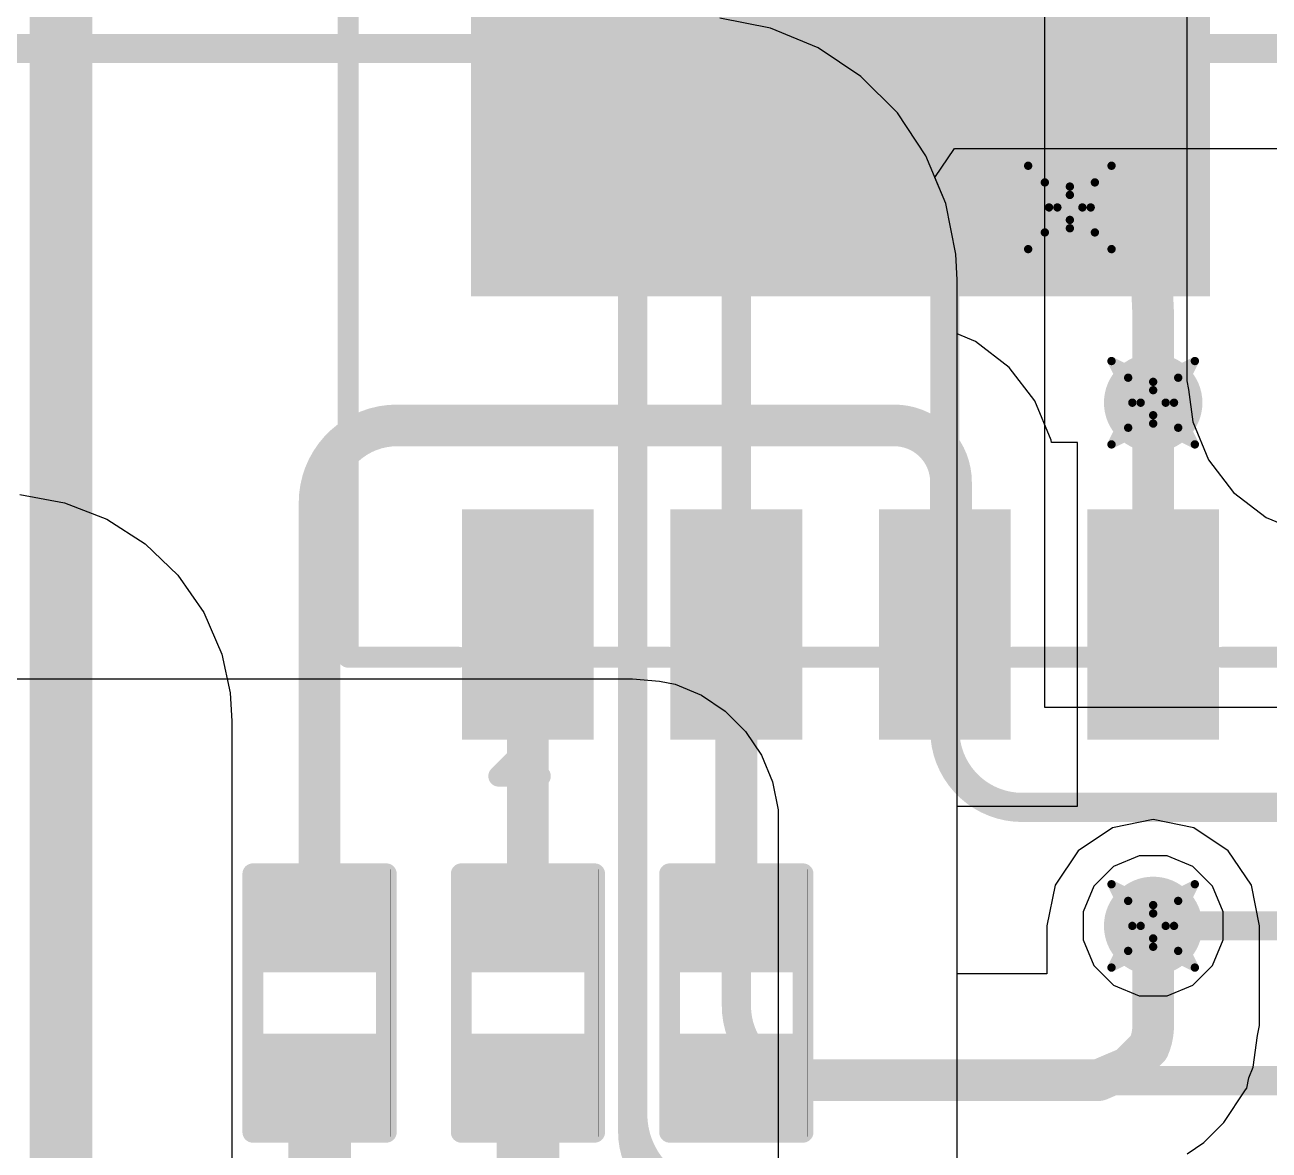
# Model space of a CAD drawing. Header units: inches. Extents: x -2 to 5376, y -4 to 5426.
# Drawn here: x 105.14 to 112.72, y 32.28 to 39.14 of the extents above; entities that cross this region are included whole.
import ezdxf

# ---------------------------------------------------------------- set-up
doc = ezdxf.new("R2010")
doc.units = ezdxf.units.IN
for name, color, linetype in [('Bottom Layer', 5, 'Continuous'), ('Drill Drawing', 1, 'Continuous'), ('Layer 1', 16, 'Continuous'), ('Layer 2', 76, 'Continuous'), ('Top Layer', 1, 'Continuous'), ('Top Overlay', 2, 'Continuous'), ('Top Paste', 8, 'Continuous'), ('Top Solder', 216, 'Continuous'), ('Via Holes', 16, 'Continuous')]:
    doc.layers.add(name, color=color, linetype=linetype)

# ---------------------------------------------------------------- blocks, each defined once
blk = doc.blocks.new('WSON_8_EP_6_8__143')
at = {"layer": 'Top Layer'}
for points in [[(-3.2, 2.205), (-3.2, 1.605), (-4.4, 1.605), (-4.4, 2.205)], [(4.4, 2.205), (4.4, 1.605), (3.2, 1.605), (3.2, 2.205)], [(-1.6996, 2.1497), (1.7004, 2.1497), (1.7004, -2.1502), (-1.6996, -2.1502)], [(-3.1997, 0.935), (-3.1997, 0.335), (-4.3997, 0.335), (-4.3997, 0.935)], [(4.4, 0.935), (4.4, 0.335), (3.2, 0.335), (3.2, 0.935)], [(-3.1997, -0.335), (-3.1997, -0.935), (-4.3997, -0.935), (-4.3997, -0.335)], [(4.4, -0.335), (4.4, -0.935), (3.2, -0.935), (3.2, -0.335)], [(-3.2, -1.605), (-3.2, -2.205), (-4.4, -2.205), (-4.4, -1.605)], [(4.4, -1.605), (4.4, -2.205), (3.2, -2.205), (3.2, -1.605)]]:
    blk.add_hatch(color=1, dxfattribs=at).paths.add_polyline_path(points)
at = {"layer": 'Top Paste'}
for points in [[(-3.2, 2.205), (-3.2, 1.605), (-4.4, 1.605), (-4.4, 2.205)], [(4.4, 2.205), (4.4, 1.605), (3.2, 1.605), (3.2, 2.205)], [(-1.6996, 2.1497), (1.7004, 2.1497), (1.7004, -2.1502), (-1.6996, -2.1502)], [(-3.1997, 0.935), (-3.1997, 0.335), (-4.3997, 0.335), (-4.3997, 0.935)], [(4.4, 0.935), (4.4, 0.335), (3.2, 0.335), (3.2, 0.935)], [(-3.1997, -0.335), (-3.1997, -0.935), (-4.3997, -0.935), (-4.3997, -0.335)], [(4.4, -0.335), (4.4, -0.935), (3.2, -0.935), (3.2, -0.335)], [(-3.2, -1.605), (-3.2, -2.205), (-4.4, -2.205), (-4.4, -1.605)], [(4.4, -1.605), (4.4, -2.205), (3.2, -2.205), (3.2, -1.605)]]:
    blk.add_hatch(color=8, dxfattribs=at).paths.add_polyline_path(points)
at = {"layer": 'Top Solder'}
for points in [[(-3.0984, 2.3066), (-3.0984, 1.5034), (-4.5016, 1.5034), (-4.5016, 2.3066)], [(4.5016, 2.3066), (4.5016, 1.5034), (3.0984, 1.5034), (3.0984, 2.3066)], [(-1.8012, 2.2513), (1.802, 2.2513), (1.802, -2.2518), (-1.8012, -2.2518)], [(-3.0981, 1.0366), (-3.0981, 0.2334), (-4.5013, 0.2334), (-4.5013, 1.0366)], [(4.5016, 1.0366), (4.5016, 0.2334), (3.0984, 0.2334), (3.0984, 1.0366)], [(-3.0981, -0.2334), (-3.0981, -1.0366), (-4.5013, -1.0366), (-4.5013, -0.2334)], [(4.5016, -0.2334), (4.5016, -1.0366), (3.0984, -1.0366), (3.0984, -0.2334)], [(-3.0984, -1.5034), (-3.0984, -2.3066), (-4.5016, -2.3066), (-4.5016, -1.5034)], [(4.5016, -1.5034), (4.5016, -2.3066), (3.0984, -2.3066), (3.0984, -1.5034)]]:
    blk.add_hatch(color=216, dxfattribs=at).paths.add_polyline_path(points)
at = {"layer": 'Top Overlay'}
for points in [[(-3.9996, 2.9999, 0.127, 0.127, 0), (4.0004, 2.9999, 0.127, 0.127, 0)], [(-3.9996, 2.9999, 0.127, 0.127, 0), (-3.9996, 2.3239, 0.127, 0.127, 0)], [(4.0004, 2.9999, 0.127, 0.127, 0), (4.0004, 2.3242, 0.127, 0.127, 0)], [(-4.7244, 2.0828, 0.127, 0.127, 0), (-4.5974, 1.9558, 0.127, 0.127, 0)], [(-4.7244, 2.0828, 0.127, 0.127, 0), (-4.7244, 1.8288, 0.127, 0.127, 0)], [(-4.5974, 1.9558, 0.127, 0.127, 0), (-4.7244, 1.8288, 0.127, 0.127, 0)], [(-3.9996, 1.5158, 0.127, 0.127, 0), (-3.9996, 1.044, 0.127, 0.127, 0)], [(4.0004, 1.516, 0.127, 0.127, 0), (4.0004, 1.044, 0.127, 0.127, 0)], [(-3.9996, 0.2359, 0.127, 0.127, 0), (-3.9996, -0.2361, 0.127, 0.127, 0)], [(4.0004, 0.2359, 0.127, 0.127, 0), (4.0004, -0.2361, 0.127, 0.127, 0)], [(-3.9996, -1.0443, 0.127, 0.127, 0), (-3.9996, -1.516, 0.127, 0.127, 0)], [(4.0004, -1.0443, 0.127, 0.127, 0), (4.0004, -1.516, 0.127, 0.127, 0)], [(-3.9996, -2.3242, 0.127, 0.127, 0), (-3.9996, -3.0001, 0.127, 0.127, 0)], [(4.0004, -2.3242, 0.127, 0.127, 0), (4.0004, -3.0001, 0.127, 0.127, 0)], [(-3.9996, -3.0001, 0.127, 0.127, 0), (-3.8626, -3.0001, 0.127, 0.127, 0)], [(-3.8626, -3.0001, 0.127, 0.127, 0), (4.0004, -3.0001, 0.127, 0.127, 0)]]:
    blk.add_lwpolyline(points, format="xyseb", dxfattribs=at)
for points in [[(-4.0313, 2.9999, 0.0635, 0.0635, 1), (-3.9678, 2.9999, 0.0635, 0.0635, 1)], [(-4.0313, 2.9999, 0.0635, 0.0635, 1), (-3.9678, 2.9999, 0.0635, 0.0635, 1)], [(3.9686, 2.9999, 0.0635, 0.0635, 1), (4.0321, 2.9999, 0.0635, 0.0635, 1)], [(3.9686, 2.9999, 0.0635, 0.0635, 1), (4.0321, 2.9999, 0.0635, 0.0635, 1)], [(-4.0313, 2.3239, 0.0635, 0.0635, 1), (-3.9678, 2.3239, 0.0635, 0.0635, 1)], [(3.9686, 2.3242, 0.0635, 0.0635, 1), (4.0321, 2.3242, 0.0635, 0.0635, 1)], [(-4.7561, 2.0828, 0.0635, 0.0635, 1), (-4.6927, 2.0828, 0.0635, 0.0635, 1)], [(-4.7561, 2.0828, 0.0635, 0.0635, 1), (-4.6927, 2.0828, 0.0635, 0.0635, 1)], [(-4.6291, 1.9558, 0.0635, 0.0635, 1), (-4.5656, 1.9558, 0.0635, 0.0635, 1)], [(-4.6291, 1.9558, 0.0635, 0.0635, 1), (-4.5656, 1.9558, 0.0635, 0.0635, 1)], [(-4.7561, 1.8288, 0.0635, 0.0635, 1), (-4.6927, 1.8288, 0.0635, 0.0635, 1)], [(-4.7561, 1.8288, 0.0635, 0.0635, 1), (-4.6927, 1.8288, 0.0635, 0.0635, 1)], [(-4.0313, 1.5158, 0.0635, 0.0635, 1), (-3.9678, 1.5158, 0.0635, 0.0635, 1)], [(3.9686, 1.516, 0.0635, 0.0635, 1), (4.0321, 1.516, 0.0635, 0.0635, 1)], [(-4.0313, 1.044, 0.0635, 0.0635, 1), (-3.9678, 1.044, 0.0635, 0.0635, 1)], [(3.9686, 1.044, 0.0635, 0.0635, 1), (4.0321, 1.044, 0.0635, 0.0635, 1)], [(-4.0313, 0.2359, 0.0635, 0.0635, 1), (-3.9678, 0.2359, 0.0635, 0.0635, 1)], [(3.9686, 0.2359, 0.0635, 0.0635, 1), (4.0321, 0.2359, 0.0635, 0.0635, 1)], [(-4.0313, -0.2361, 0.0635, 0.0635, 1), (-3.9678, -0.2361, 0.0635, 0.0635, 1)], [(3.9686, -0.2361, 0.0635, 0.0635, 1), (4.0321, -0.2361, 0.0635, 0.0635, 1)], [(-4.0313, -1.0443, 0.0635, 0.0635, 1), (-3.9678, -1.0443, 0.0635, 0.0635, 1)], [(3.9686, -1.0443, 0.0635, 0.0635, 1), (4.0321, -1.0443, 0.0635, 0.0635, 1)], [(-4.0313, -1.516, 0.0635, 0.0635, 1), (-3.9678, -1.516, 0.0635, 0.0635, 1)], [(3.9686, -1.516, 0.0635, 0.0635, 1), (4.0321, -1.516, 0.0635, 0.0635, 1)], [(-4.0313, -2.3242, 0.0635, 0.0635, 1), (-3.9678, -2.3242, 0.0635, 0.0635, 1)], [(3.9686, -2.3242, 0.0635, 0.0635, 1), (4.0321, -2.3242, 0.0635, 0.0635, 1)], [(-4.0313, -3.0001, 0.0635, 0.0635, 1), (-3.9678, -3.0001, 0.0635, 0.0635, 1)], [(-4.0313, -3.0001, 0.0635, 0.0635, 1), (-3.9678, -3.0001, 0.0635, 0.0635, 1)], [(-3.8944, -3.0001, 0.0635, 0.0635, 1), (-3.8309, -3.0001, 0.0635, 0.0635, 1)], [(-3.8944, -3.0001, 0.0635, 0.0635, 1), (-3.8309, -3.0001, 0.0635, 0.0635, 1)], [(3.9686, -3.0001, 0.0635, 0.0635, 1), (4.0321, -3.0001, 0.0635, 0.0635, 1)], [(3.9686, -3.0001, 0.0635, 0.0635, 1), (4.0321, -3.0001, 0.0635, 0.0635, 1)]]:
    blk.add_lwpolyline(points, format="xyseb", close=True, dxfattribs=at)
blk = doc.blocks.new('R___0402_188')
at = {"layer": 'Top Layer'}
for points in [[(-0.6985, -0.3175), (-0.6985, 0.3175), (-0.2413, 0.3175), (-0.2413, -0.3175)], [(0.2413, -0.3175), (0.2413, 0.3175), (0.6985, 0.3175), (0.6985, -0.3175)]]:
    blk.add_hatch(color=1, dxfattribs=at).paths.add_polyline_path(points)
at = {"layer": 'Top Paste'}
for points in [[(-0.6985, -0.3175), (-0.6985, 0.3175), (-0.2413, 0.3175), (-0.2413, -0.3175)], [(0.2413, -0.3175), (0.2413, 0.3175), (0.6985, 0.3175), (0.6985, -0.3175)]]:
    blk.add_hatch(color=8, dxfattribs=at).paths.add_polyline_path(points)
at = {"layer": 'Top Solder'}
for points in [[(-0.7535, -0.3725), (-0.7535, 0.3725), (-0.1863, 0.3725), (-0.1863, -0.3725)], [(0.1863, -0.3725), (0.1863, 0.3725), (0.7535, 0.3725), (0.7535, -0.3725)]]:
    blk.add_hatch(color=216, dxfattribs=at).paths.add_polyline_path(points)
at = {"layer": 'Top Overlay'}
for points in [[(-0.7874, 0.4064, 0.127, 0.127, 0), (0.7874, 0.4064, 0.127, 0.127, 0)], [(-0.7874, 0.4064, 0.127, 0.127, 0), (-0.7874, -0.4064, 0.127, 0.127, 0)], [(0.7874, 0.4064, 0.127, 0.127, 0), (0.7874, -0.4064, 0.127, 0.127, 0)], [(-0.7874, -0.4064, 0.127, 0.127, 0), (0.7874, -0.4064, 0.127, 0.127, 0)], [(-0.8128, -0.4318, 0.00323, 0.00323, 0), (0.8128, -0.4318, 0.00323, 0.00323, 0)]]:
    blk.add_lwpolyline(points, format="xyseb", dxfattribs=at)
for points in [[(-0.8191, 0.4064, 0.0635, 0.0635, 1), (-0.7556, 0.4064, 0.0635, 0.0635, 1)], [(-0.8191, 0.4064, 0.0635, 0.0635, 1), (-0.7556, 0.4064, 0.0635, 0.0635, 1)], [(0.7556, 0.4064, 0.0635, 0.0635, 1), (0.8191, 0.4064, 0.0635, 0.0635, 1)], [(0.7556, 0.4064, 0.0635, 0.0635, 1), (0.8191, 0.4064, 0.0635, 0.0635, 1)], [(-0.8191, -0.4064, 0.0635, 0.0635, 1), (-0.7556, -0.4064, 0.0635, 0.0635, 1)], [(-0.8191, -0.4064, 0.0635, 0.0635, 1), (-0.7556, -0.4064, 0.0635, 0.0635, 1)], [(0.7556, -0.4064, 0.0635, 0.0635, 1), (0.8191, -0.4064, 0.0635, 0.0635, 1)], [(0.7556, -0.4064, 0.0635, 0.0635, 1), (0.8191, -0.4064, 0.0635, 0.0635, 1)], [(-0.8136, -0.4318, 0.00161, 0.00161, 1), (-0.812, -0.4318, 0.00161, 0.00161, 1)], [(0.812, -0.4318, 0.00161, 0.00161, 1), (0.8136, -0.4318, 0.00161, 0.00161, 1)]]:
    blk.add_lwpolyline(points, format="xyseb", close=True, dxfattribs=at)
blk = doc.blocks.new('R___0402_189')
at = {"layer": 'Top Layer'}
for points in [[(-0.6985, -0.3175), (-0.6985, 0.3175), (-0.2413, 0.3175), (-0.2413, -0.3175)], [(0.2413, -0.3175), (0.2413, 0.3175), (0.6985, 0.3175), (0.6985, -0.3175)]]:
    blk.add_hatch(color=1, dxfattribs=at).paths.add_polyline_path(points)
at = {"layer": 'Top Paste'}
for points in [[(-0.6985, -0.3175), (-0.6985, 0.3175), (-0.2413, 0.3175), (-0.2413, -0.3175)], [(0.2413, -0.3175), (0.2413, 0.3175), (0.6985, 0.3175), (0.6985, -0.3175)]]:
    blk.add_hatch(color=8, dxfattribs=at).paths.add_polyline_path(points)
at = {"layer": 'Top Solder'}
for points in [[(-0.7535, -0.3725), (-0.7535, 0.3725), (-0.1863, 0.3725), (-0.1863, -0.3725)], [(0.1863, -0.3725), (0.1863, 0.3725), (0.7535, 0.3725), (0.7535, -0.3725)]]:
    blk.add_hatch(color=216, dxfattribs=at).paths.add_polyline_path(points)
at = {"layer": 'Top Overlay'}
for points in [[(-0.7874, 0.4064, 0.127, 0.127, 0), (0.7874, 0.4064, 0.127, 0.127, 0)], [(-0.7874, 0.4064, 0.127, 0.127, 0), (-0.7874, -0.4064, 0.127, 0.127, 0)], [(0.7874, 0.4064, 0.127, 0.127, 0), (0.7874, -0.4064, 0.127, 0.127, 0)], [(-0.7874, -0.4064, 0.127, 0.127, 0), (0.7874, -0.4064, 0.127, 0.127, 0)], [(-0.8128, -0.4318, 0.00323, 0.00323, 0), (0.8128, -0.4318, 0.00323, 0.00323, 0)]]:
    blk.add_lwpolyline(points, format="xyseb", dxfattribs=at)
for points in [[(-0.8191, 0.4064, 0.0635, 0.0635, 1), (-0.7556, 0.4064, 0.0635, 0.0635, 1)], [(-0.8191, 0.4064, 0.0635, 0.0635, 1), (-0.7556, 0.4064, 0.0635, 0.0635, 1)], [(0.7556, 0.4064, 0.0635, 0.0635, 1), (0.8191, 0.4064, 0.0635, 0.0635, 1)], [(0.7556, 0.4064, 0.0635, 0.0635, 1), (0.8191, 0.4064, 0.0635, 0.0635, 1)], [(-0.8191, -0.4064, 0.0635, 0.0635, 1), (-0.7556, -0.4064, 0.0635, 0.0635, 1)], [(-0.8191, -0.4064, 0.0635, 0.0635, 1), (-0.7556, -0.4064, 0.0635, 0.0635, 1)], [(0.7556, -0.4064, 0.0635, 0.0635, 1), (0.8191, -0.4064, 0.0635, 0.0635, 1)], [(0.7556, -0.4064, 0.0635, 0.0635, 1), (0.8191, -0.4064, 0.0635, 0.0635, 1)], [(-0.8136, -0.4318, 0.00161, 0.00161, 1), (-0.812, -0.4318, 0.00161, 0.00161, 1)], [(0.812, -0.4318, 0.00161, 0.00161, 1), (0.8136, -0.4318, 0.00161, 0.00161, 1)]]:
    blk.add_lwpolyline(points, format="xyseb", close=True, dxfattribs=at)
blk = doc.blocks.new('R___0402_192')
at = {"layer": 'Top Layer'}
for points in [[(-0.6985, -0.3175), (-0.6985, 0.3175), (-0.2413, 0.3175), (-0.2413, -0.3175)], [(0.2413, -0.3175), (0.2413, 0.3175), (0.6985, 0.3175), (0.6985, -0.3175)]]:
    blk.add_hatch(color=1, dxfattribs=at).paths.add_polyline_path(points)
at = {"layer": 'Top Paste'}
for points in [[(-0.6985, -0.3175), (-0.6985, 0.3175), (-0.2413, 0.3175), (-0.2413, -0.3175)], [(0.2413, -0.3175), (0.2413, 0.3175), (0.6985, 0.3175), (0.6985, -0.3175)]]:
    blk.add_hatch(color=8, dxfattribs=at).paths.add_polyline_path(points)
at = {"layer": 'Top Solder'}
for points in [[(-0.7535, -0.3725), (-0.7535, 0.3725), (-0.1863, 0.3725), (-0.1863, -0.3725)], [(0.1863, -0.3725), (0.1863, 0.3725), (0.7535, 0.3725), (0.7535, -0.3725)]]:
    blk.add_hatch(color=216, dxfattribs=at).paths.add_polyline_path(points)
at = {"layer": 'Top Overlay'}
for points in [[(-0.7874, 0.4064, 0.127, 0.127, 0), (0.7874, 0.4064, 0.127, 0.127, 0)], [(-0.7874, 0.4064, 0.127, 0.127, 0), (-0.7874, -0.4064, 0.127, 0.127, 0)], [(0.7874, 0.4064, 0.127, 0.127, 0), (0.7874, -0.4064, 0.127, 0.127, 0)], [(-0.7874, -0.4064, 0.127, 0.127, 0), (0.7874, -0.4064, 0.127, 0.127, 0)], [(-0.8128, -0.4318, 0.00323, 0.00323, 0), (0.8128, -0.4318, 0.00323, 0.00323, 0)]]:
    blk.add_lwpolyline(points, format="xyseb", dxfattribs=at)
for points in [[(-0.8191, 0.4064, 0.0635, 0.0635, 1), (-0.7556, 0.4064, 0.0635, 0.0635, 1)], [(-0.8191, 0.4064, 0.0635, 0.0635, 1), (-0.7556, 0.4064, 0.0635, 0.0635, 1)], [(0.7556, 0.4064, 0.0635, 0.0635, 1), (0.8191, 0.4064, 0.0635, 0.0635, 1)], [(0.7556, 0.4064, 0.0635, 0.0635, 1), (0.8191, 0.4064, 0.0635, 0.0635, 1)], [(-0.8191, -0.4064, 0.0635, 0.0635, 1), (-0.7556, -0.4064, 0.0635, 0.0635, 1)], [(-0.8191, -0.4064, 0.0635, 0.0635, 1), (-0.7556, -0.4064, 0.0635, 0.0635, 1)], [(0.7556, -0.4064, 0.0635, 0.0635, 1), (0.8191, -0.4064, 0.0635, 0.0635, 1)], [(0.7556, -0.4064, 0.0635, 0.0635, 1), (0.8191, -0.4064, 0.0635, 0.0635, 1)], [(-0.8136, -0.4318, 0.00161, 0.00161, 1), (-0.812, -0.4318, 0.00161, 0.00161, 1)], [(0.812, -0.4318, 0.00161, 0.00161, 1), (0.8136, -0.4318, 0.00161, 0.00161, 1)]]:
    blk.add_lwpolyline(points, format="xyseb", close=True, dxfattribs=at)

msp = doc.modelspace()

# ---------------------------------------------------------------- hatches: boundary and pattern name
at = {"layer": 'Bottom Layer'}
h = msp.add_hatch(color=5, dxfattribs=at)
edge = h.paths.add_edge_path()
edge.add_arc((111.506, 38.0238), 0.3, 0, 360)
h = msp.add_hatch(color=5, dxfattribs=at)
edge = h.paths.add_edge_path()
edge.add_arc((112.0137, 36.8339), 0.3, 0, 360)
h = msp.add_hatch(color=5, dxfattribs=at)
edge = h.paths.add_edge_path()
edge.add_arc((112.0137, 33.6459), 0.3, 0, 360)
at = {"layer": 'Layer 1'}
h = msp.add_hatch(color=16, dxfattribs=at)
edge = h.paths.add_edge_path()
edge.add_arc((111.506, 38.0238), 0.3, 0, 360)
h = msp.add_hatch(color=16, dxfattribs=at)
edge = h.paths.add_edge_path()
edge.add_arc((112.0137, 36.8339), 0.3, 0, 360)
h = msp.add_hatch(color=16, dxfattribs=at)
edge = h.paths.add_edge_path()
edge.add_arc((112.0137, 33.6459), 0.3, 0, 360)
at = {"layer": 'Layer 2'}
h = msp.add_hatch(color=76, dxfattribs=at)
edge = h.paths.add_edge_path()
edge.add_arc((111.506, 38.0238), 0.3, 0, 360)
h = msp.add_hatch(color=76, dxfattribs=at)
edge = h.paths.add_edge_path()
edge.add_arc((112.0137, 36.8339), 0.3, 0, 360)
h = msp.add_hatch(color=76, dxfattribs=at)
edge = h.paths.add_edge_path()
edge.add_arc((112.0137, 33.6459), 0.3, 0, 360)
at = {"layer": 'Top Layer'}
h = msp.add_hatch(color=1, dxfattribs=at)
edge = h.paths.add_edge_path()
edge.add_arc((111.506, 38.0238), 0.3, 0, 360)
h = msp.add_hatch(color=1, dxfattribs=at)
edge = h.paths.add_edge_path()
edge.add_arc((112.0137, 36.8339), 0.3, 0, 360)
h = msp.add_hatch(color=1, dxfattribs=at)
edge = h.paths.add_edge_path()
edge.add_arc((112.0137, 33.6459), 0.3, 0, 360)
at = {"layer": 'Via Holes'}
h = msp.add_hatch(color=7, dxfattribs=at)
edge = h.paths.add_edge_path()
edge.add_arc((111.506, 38.0238), 0.15, 0, 360)
h = msp.add_hatch(color=7, dxfattribs=at)
edge = h.paths.add_edge_path()
edge.add_arc((112.0137, 36.8339), 0.15, 0, 360)
h = msp.add_hatch(color=7, dxfattribs=at)
edge = h.paths.add_edge_path()
edge.add_arc((112.0137, 33.6459), 0.15, 0, 360)

# ---------------------------------------------------------------- linework, layer by layer
at = {"layer": 'Bottom Layer'}
for p, q in [((111.3526, 34.9765), (111.3526, 45.8996)), ((123.478, 34.9765), (111.3526, 34.9765))]:
    msp.add_line(p, q, dxfattribs=at)
for points in [[(105.3592, 29.6926, 0.381, 0.381, 0), (105.3592, 51.6128, 0.381, 0.381, 0)], [(108.8422, 32.4999, 0.1778, 0.1778, 0), (108.8422, 47.1314, 0.1778, 0.1778, 0)], [(109.474, 33.1586, 0.1778, 0.1778, 0), (109.474, 46.3042, 0.1778, 0.1778, 0)], [(110.744, 34.8393, 0.1778, 0.1778, 0), (110.744, 46.3042, 0.1778, 0.1778, 0)], [(111.2154, 34.3679, 0.1778, 0.1778, -0.414214), (110.744, 34.8393, 0.1778, 0.1778, 0)], [(111.2154, 34.3679, 0.1778, 0.1778, 0), (123.5622, 34.3679, 0.1778, 0.1778, 0)], [(112.0137, 33.6459, 0.1778, 0.1778, 0), (124.1305, 33.6459, 0.1778, 0.1778, 0)], [(109.93, 32.7026, 0.1778, 0.1778, -0.414214), (109.474, 33.1586, 0.1778, 0.1778, 0)], [(109.93, 32.7026, 0.1778, 0.1778, 0), (124.6836, 32.7026, 0.1778, 0.1778, 0)], [(108.8422, 32.3877, 0.1778, 0.1778, 0), (108.8422, 32.4999, 0.1778, 0.1778, 0)], [(109.3635, 31.9786, 0.1778, 0.1778, -0.414214), (108.8422, 32.4999, 0.1778, 0.1778, 0)], [(109.2513, 31.9786, 0.1778, 0.1778, -0.414214), (108.8422, 32.3877, 0.1778, 0.1778, 0)]]:
    msp.add_lwpolyline(points, format="xyseb", dxfattribs=at)
for points in [[(110.6996, 34.8393, 0.0889, 0.0889, 1), (110.7884, 34.8393, 0.0889, 0.0889, 1)], [(110.6996, 34.8393, 0.0889, 0.0889, 1), (110.7884, 34.8393, 0.0889, 0.0889, 1)], [(111.1709, 34.3679, 0.0889, 0.0889, 1), (111.2598, 34.3679, 0.0889, 0.0889, 1)], [(111.1709, 34.3679, 0.0889, 0.0889, 1), (111.2598, 34.3679, 0.0889, 0.0889, 1)], [(111.9693, 33.6459, 0.0889, 0.0889, 1), (112.0582, 33.6459, 0.0889, 0.0889, 1)], [(109.4296, 33.1586, 0.0889, 0.0889, 1), (109.5185, 33.1586, 0.0889, 0.0889, 1)], [(109.4296, 33.1586, 0.0889, 0.0889, 1), (109.5185, 33.1586, 0.0889, 0.0889, 1)], [(109.8856, 32.7026, 0.0889, 0.0889, 1), (109.9745, 32.7026, 0.0889, 0.0889, 1)], [(109.8856, 32.7026, 0.0889, 0.0889, 1), (109.9745, 32.7026, 0.0889, 0.0889, 1)], [(108.7978, 32.4999, 0.0889, 0.0889, 1), (108.8867, 32.4999, 0.0889, 0.0889, 1)], [(108.7978, 32.4999, 0.0889, 0.0889, 1), (108.8867, 32.4999, 0.0889, 0.0889, 1)], [(108.7978, 32.4999, 0.0889, 0.0889, 1), (108.8867, 32.4999, 0.0889, 0.0889, 1)], [(108.7978, 32.3877, 0.0889, 0.0889, 1), (108.8867, 32.3877, 0.0889, 0.0889, 1)], [(108.7978, 32.3877, 0.0889, 0.0889, 1), (108.8867, 32.3877, 0.0889, 0.0889, 1)]]:
    msp.add_lwpolyline(points, format="xyseb", close=True, dxfattribs=at)
at = {"layer": 'Drill Drawing'}
for points in [[(111.252, 38.2778, 0.0508, 0.0508, 0), (111.506, 38.1508, 0.0508, 0.0508, 0)], [(111.252, 38.2778, 0.0508, 0.0508, 0), (111.379, 38.0238, 0.0508, 0.0508, 0)], [(111.506, 38.1508, 0.0508, 0.0508, 0), (111.76, 38.2778, 0.0508, 0.0508, 0)], [(111.633, 38.0238, 0.0508, 0.0508, 0), (111.76, 38.2778, 0.0508, 0.0508, 0)], [(111.3536, 38.1762, 0.0508, 0.0508, 0), (111.506, 38.1, 0.0508, 0.0508, 0)], [(111.3536, 38.1762, 0.0508, 0.0508, 0), (111.4298, 38.0238, 0.0508, 0.0508, 0)], [(111.506, 38.1, 0.0508, 0.0508, 0), (111.6584, 38.1762, 0.0508, 0.0508, 0)], [(111.5822, 38.0238, 0.0508, 0.0508, 0), (111.6584, 38.1762, 0.0508, 0.0508, 0)], [(111.252, 37.7698, 0.0508, 0.0508, 0), (111.379, 38.0238, 0.0508, 0.0508, 0)], [(111.3536, 37.8714, 0.0508, 0.0508, 0), (111.4298, 38.0238, 0.0508, 0.0508, 0)], [(111.5822, 38.0238, 0.0508, 0.0508, 0), (111.6584, 37.8714, 0.0508, 0.0508, 0)], [(111.633, 38.0238, 0.0508, 0.0508, 0), (111.76, 37.7698, 0.0508, 0.0508, 0)], [(111.252, 37.7698, 0.0508, 0.0508, 0), (111.506, 37.8968, 0.0508, 0.0508, 0)], [(111.3536, 37.8714, 0.0508, 0.0508, 0), (111.506, 37.9476, 0.0508, 0.0508, 0)], [(111.506, 37.9476, 0.0508, 0.0508, 0), (111.6584, 37.8714, 0.0508, 0.0508, 0)], [(111.506, 37.8968, 0.0508, 0.0508, 0), (111.76, 37.7698, 0.0508, 0.0508, 0)], [(111.7597, 37.0879, 0.0508, 0.0508, 0), (112.0137, 36.9609, 0.0508, 0.0508, 0)], [(111.7597, 37.0879, 0.0508, 0.0508, 0), (111.8867, 36.8339, 0.0508, 0.0508, 0)], [(112.0137, 36.9609, 0.0508, 0.0508, 0), (112.2677, 37.0879, 0.0508, 0.0508, 0)], [(112.1407, 36.8339, 0.0508, 0.0508, 0), (112.2677, 37.0879, 0.0508, 0.0508, 0)], [(111.8613, 36.9863, 0.0508, 0.0508, 0), (112.0137, 36.9101, 0.0508, 0.0508, 0)], [(111.8613, 36.9863, 0.0508, 0.0508, 0), (111.9375, 36.8339, 0.0508, 0.0508, 0)], [(112.0137, 36.9101, 0.0508, 0.0508, 0), (112.1661, 36.9863, 0.0508, 0.0508, 0)], [(112.0899, 36.8339, 0.0508, 0.0508, 0), (112.1661, 36.9863, 0.0508, 0.0508, 0)], [(111.7597, 36.5799, 0.0508, 0.0508, 0), (111.8867, 36.8339, 0.0508, 0.0508, 0)], [(111.8613, 36.6815, 0.0508, 0.0508, 0), (111.9375, 36.8339, 0.0508, 0.0508, 0)], [(112.0899, 36.8339, 0.0508, 0.0508, 0), (112.1661, 36.6815, 0.0508, 0.0508, 0)], [(112.1407, 36.8339, 0.0508, 0.0508, 0), (112.2677, 36.5799, 0.0508, 0.0508, 0)], [(111.8613, 36.6815, 0.0508, 0.0508, 0), (112.0137, 36.7577, 0.0508, 0.0508, 0)], [(112.0137, 36.7577, 0.0508, 0.0508, 0), (112.1661, 36.6815, 0.0508, 0.0508, 0)], [(111.7597, 36.5799, 0.0508, 0.0508, 0), (112.0137, 36.7069, 0.0508, 0.0508, 0)], [(112.0137, 36.7069, 0.0508, 0.0508, 0), (112.2677, 36.5799, 0.0508, 0.0508, 0)], [(111.7597, 33.8999, 0.0508, 0.0508, 0), (112.0137, 33.7729, 0.0508, 0.0508, 0)], [(111.7597, 33.8999, 0.0508, 0.0508, 0), (111.8867, 33.6459, 0.0508, 0.0508, 0)], [(112.0137, 33.7729, 0.0508, 0.0508, 0), (112.2677, 33.8999, 0.0508, 0.0508, 0)], [(112.1407, 33.6459, 0.0508, 0.0508, 0), (112.2677, 33.8999, 0.0508, 0.0508, 0)], [(111.8613, 33.7983, 0.0508, 0.0508, 0), (112.0137, 33.7221, 0.0508, 0.0508, 0)], [(111.8613, 33.7983, 0.0508, 0.0508, 0), (111.9375, 33.6459, 0.0508, 0.0508, 0)], [(112.0137, 33.7221, 0.0508, 0.0508, 0), (112.1661, 33.7983, 0.0508, 0.0508, 0)], [(112.0899, 33.6459, 0.0508, 0.0508, 0), (112.1661, 33.7983, 0.0508, 0.0508, 0)], [(111.7597, 33.3919, 0.0508, 0.0508, 0), (111.8867, 33.6459, 0.0508, 0.0508, 0)], [(111.8613, 33.4935, 0.0508, 0.0508, 0), (111.9375, 33.6459, 0.0508, 0.0508, 0)], [(112.0899, 33.6459, 0.0508, 0.0508, 0), (112.1661, 33.4935, 0.0508, 0.0508, 0)], [(112.1407, 33.6459, 0.0508, 0.0508, 0), (112.2677, 33.3919, 0.0508, 0.0508, 0)], [(111.8613, 33.4935, 0.0508, 0.0508, 0), (112.0137, 33.5697, 0.0508, 0.0508, 0)], [(112.0137, 33.5697, 0.0508, 0.0508, 0), (112.1661, 33.4935, 0.0508, 0.0508, 0)], [(111.7597, 33.3919, 0.0508, 0.0508, 0), (112.0137, 33.5189, 0.0508, 0.0508, 0)], [(112.0137, 33.5189, 0.0508, 0.0508, 0), (112.2677, 33.3919, 0.0508, 0.0508, 0)]]:
    msp.add_lwpolyline(points, format="xyseb", dxfattribs=at)
for points in [[(111.2393, 38.2778, 0.0254, 0.0254, 1), (111.2647, 38.2778, 0.0254, 0.0254, 1)], [(111.2393, 38.2778, 0.0254, 0.0254, 1), (111.2647, 38.2778, 0.0254, 0.0254, 1)], [(111.7473, 38.2778, 0.0254, 0.0254, 1), (111.7727, 38.2778, 0.0254, 0.0254, 1)], [(111.7473, 38.2778, 0.0254, 0.0254, 1), (111.7727, 38.2778, 0.0254, 0.0254, 1)], [(111.3409, 38.1762, 0.0254, 0.0254, 1), (111.3663, 38.1762, 0.0254, 0.0254, 1)], [(111.3409, 38.1762, 0.0254, 0.0254, 1), (111.3663, 38.1762, 0.0254, 0.0254, 1)], [(111.4933, 38.1508, 0.0254, 0.0254, 1), (111.5187, 38.1508, 0.0254, 0.0254, 1)], [(111.4933, 38.1508, 0.0254, 0.0254, 1), (111.5187, 38.1508, 0.0254, 0.0254, 1)], [(111.6457, 38.1762, 0.0254, 0.0254, 1), (111.6711, 38.1762, 0.0254, 0.0254, 1)], [(111.6457, 38.1762, 0.0254, 0.0254, 1), (111.6711, 38.1762, 0.0254, 0.0254, 1)], [(111.4933, 38.1, 0.0254, 0.0254, 1), (111.5187, 38.1, 0.0254, 0.0254, 1)], [(111.4933, 38.1, 0.0254, 0.0254, 1), (111.5187, 38.1, 0.0254, 0.0254, 1)], [(111.3663, 38.0238, 0.0254, 0.0254, 1), (111.3917, 38.0238, 0.0254, 0.0254, 1)], [(111.3663, 38.0238, 0.0254, 0.0254, 1), (111.3917, 38.0238, 0.0254, 0.0254, 1)], [(111.4171, 38.0238, 0.0254, 0.0254, 1), (111.4425, 38.0238, 0.0254, 0.0254, 1)], [(111.4171, 38.0238, 0.0254, 0.0254, 1), (111.4425, 38.0238, 0.0254, 0.0254, 1)], [(111.5695, 38.0238, 0.0254, 0.0254, 1), (111.5949, 38.0238, 0.0254, 0.0254, 1)], [(111.5695, 38.0238, 0.0254, 0.0254, 1), (111.5949, 38.0238, 0.0254, 0.0254, 1)], [(111.6203, 38.0238, 0.0254, 0.0254, 1), (111.6457, 38.0238, 0.0254, 0.0254, 1)], [(111.6203, 38.0238, 0.0254, 0.0254, 1), (111.6457, 38.0238, 0.0254, 0.0254, 1)], [(111.4933, 37.9476, 0.0254, 0.0254, 1), (111.5187, 37.9476, 0.0254, 0.0254, 1)], [(111.4933, 37.9476, 0.0254, 0.0254, 1), (111.5187, 37.9476, 0.0254, 0.0254, 1)], [(111.4933, 37.8968, 0.0254, 0.0254, 1), (111.5187, 37.8968, 0.0254, 0.0254, 1)], [(111.4933, 37.8968, 0.0254, 0.0254, 1), (111.5187, 37.8968, 0.0254, 0.0254, 1)], [(111.3409, 37.8714, 0.0254, 0.0254, 1), (111.3663, 37.8714, 0.0254, 0.0254, 1)], [(111.3409, 37.8714, 0.0254, 0.0254, 1), (111.3663, 37.8714, 0.0254, 0.0254, 1)], [(111.6457, 37.8714, 0.0254, 0.0254, 1), (111.6711, 37.8714, 0.0254, 0.0254, 1)], [(111.6457, 37.8714, 0.0254, 0.0254, 1), (111.6711, 37.8714, 0.0254, 0.0254, 1)], [(111.2393, 37.7698, 0.0254, 0.0254, 1), (111.2647, 37.7698, 0.0254, 0.0254, 1)], [(111.2393, 37.7698, 0.0254, 0.0254, 1), (111.2647, 37.7698, 0.0254, 0.0254, 1)], [(111.7473, 37.7698, 0.0254, 0.0254, 1), (111.7727, 37.7698, 0.0254, 0.0254, 1)], [(111.7473, 37.7698, 0.0254, 0.0254, 1), (111.7727, 37.7698, 0.0254, 0.0254, 1)], [(111.747, 37.0879, 0.0254, 0.0254, 1), (111.7724, 37.0879, 0.0254, 0.0254, 1)], [(111.747, 37.0879, 0.0254, 0.0254, 1), (111.7724, 37.0879, 0.0254, 0.0254, 1)], [(112.255, 37.0879, 0.0254, 0.0254, 1), (112.2804, 37.0879, 0.0254, 0.0254, 1)], [(112.255, 37.0879, 0.0254, 0.0254, 1), (112.2804, 37.0879, 0.0254, 0.0254, 1)], [(111.8486, 36.9863, 0.0254, 0.0254, 1), (111.874, 36.9863, 0.0254, 0.0254, 1)], [(111.8486, 36.9863, 0.0254, 0.0254, 1), (111.874, 36.9863, 0.0254, 0.0254, 1)], [(112.1534, 36.9863, 0.0254, 0.0254, 1), (112.1788, 36.9863, 0.0254, 0.0254, 1)], [(112.1534, 36.9863, 0.0254, 0.0254, 1), (112.1788, 36.9863, 0.0254, 0.0254, 1)], [(112.001, 36.9609, 0.0254, 0.0254, 1), (112.0264, 36.9609, 0.0254, 0.0254, 1)], [(112.001, 36.9609, 0.0254, 0.0254, 1), (112.0264, 36.9609, 0.0254, 0.0254, 1)], [(112.001, 36.9101, 0.0254, 0.0254, 1), (112.0264, 36.9101, 0.0254, 0.0254, 1)], [(112.001, 36.9101, 0.0254, 0.0254, 1), (112.0264, 36.9101, 0.0254, 0.0254, 1)], [(111.874, 36.8339, 0.0254, 0.0254, 1), (111.8994, 36.8339, 0.0254, 0.0254, 1)], [(111.874, 36.8339, 0.0254, 0.0254, 1), (111.8994, 36.8339, 0.0254, 0.0254, 1)], [(111.9248, 36.8339, 0.0254, 0.0254, 1), (111.9502, 36.8339, 0.0254, 0.0254, 1)], [(111.9248, 36.8339, 0.0254, 0.0254, 1), (111.9502, 36.8339, 0.0254, 0.0254, 1)], [(112.0772, 36.8339, 0.0254, 0.0254, 1), (112.1026, 36.8339, 0.0254, 0.0254, 1)], [(112.0772, 36.8339, 0.0254, 0.0254, 1), (112.1026, 36.8339, 0.0254, 0.0254, 1)], [(112.128, 36.8339, 0.0254, 0.0254, 1), (112.1534, 36.8339, 0.0254, 0.0254, 1)], [(112.128, 36.8339, 0.0254, 0.0254, 1), (112.1534, 36.8339, 0.0254, 0.0254, 1)], [(112.001, 36.7577, 0.0254, 0.0254, 1), (112.0264, 36.7577, 0.0254, 0.0254, 1)], [(112.001, 36.7577, 0.0254, 0.0254, 1), (112.0264, 36.7577, 0.0254, 0.0254, 1)], [(111.8486, 36.6815, 0.0254, 0.0254, 1), (111.874, 36.6815, 0.0254, 0.0254, 1)], [(111.8486, 36.6815, 0.0254, 0.0254, 1), (111.874, 36.6815, 0.0254, 0.0254, 1)], [(112.001, 36.7069, 0.0254, 0.0254, 1), (112.0264, 36.7069, 0.0254, 0.0254, 1)], [(112.001, 36.7069, 0.0254, 0.0254, 1), (112.0264, 36.7069, 0.0254, 0.0254, 1)], [(112.1534, 36.6815, 0.0254, 0.0254, 1), (112.1788, 36.6815, 0.0254, 0.0254, 1)], [(112.1534, 36.6815, 0.0254, 0.0254, 1), (112.1788, 36.6815, 0.0254, 0.0254, 1)], [(111.747, 36.5799, 0.0254, 0.0254, 1), (111.7724, 36.5799, 0.0254, 0.0254, 1)], [(111.747, 36.5799, 0.0254, 0.0254, 1), (111.7724, 36.5799, 0.0254, 0.0254, 1)], [(112.255, 36.5799, 0.0254, 0.0254, 1), (112.2804, 36.5799, 0.0254, 0.0254, 1)], [(112.255, 36.5799, 0.0254, 0.0254, 1), (112.2804, 36.5799, 0.0254, 0.0254, 1)], [(111.747, 33.8999, 0.0254, 0.0254, 1), (111.7724, 33.8999, 0.0254, 0.0254, 1)], [(111.747, 33.8999, 0.0254, 0.0254, 1), (111.7724, 33.8999, 0.0254, 0.0254, 1)], [(112.255, 33.8999, 0.0254, 0.0254, 1), (112.2804, 33.8999, 0.0254, 0.0254, 1)], [(112.255, 33.8999, 0.0254, 0.0254, 1), (112.2804, 33.8999, 0.0254, 0.0254, 1)], [(111.8486, 33.7983, 0.0254, 0.0254, 1), (111.874, 33.7983, 0.0254, 0.0254, 1)], [(111.8486, 33.7983, 0.0254, 0.0254, 1), (111.874, 33.7983, 0.0254, 0.0254, 1)], [(112.1534, 33.7983, 0.0254, 0.0254, 1), (112.1788, 33.7983, 0.0254, 0.0254, 1)], [(112.1534, 33.7983, 0.0254, 0.0254, 1), (112.1788, 33.7983, 0.0254, 0.0254, 1)], [(112.001, 33.7729, 0.0254, 0.0254, 1), (112.0264, 33.7729, 0.0254, 0.0254, 1)], [(112.001, 33.7729, 0.0254, 0.0254, 1), (112.0264, 33.7729, 0.0254, 0.0254, 1)], [(112.001, 33.7221, 0.0254, 0.0254, 1), (112.0264, 33.7221, 0.0254, 0.0254, 1)], [(112.001, 33.7221, 0.0254, 0.0254, 1), (112.0264, 33.7221, 0.0254, 0.0254, 1)], [(111.874, 33.6459, 0.0254, 0.0254, 1), (111.8994, 33.6459, 0.0254, 0.0254, 1)], [(111.874, 33.6459, 0.0254, 0.0254, 1), (111.8994, 33.6459, 0.0254, 0.0254, 1)], [(111.9248, 33.6459, 0.0254, 0.0254, 1), (111.9502, 33.6459, 0.0254, 0.0254, 1)], [(111.9248, 33.6459, 0.0254, 0.0254, 1), (111.9502, 33.6459, 0.0254, 0.0254, 1)], [(112.0772, 33.6459, 0.0254, 0.0254, 1), (112.1026, 33.6459, 0.0254, 0.0254, 1)], [(112.0772, 33.6459, 0.0254, 0.0254, 1), (112.1026, 33.6459, 0.0254, 0.0254, 1)], [(112.128, 33.6459, 0.0254, 0.0254, 1), (112.1534, 33.6459, 0.0254, 0.0254, 1)], [(112.128, 33.6459, 0.0254, 0.0254, 1), (112.1534, 33.6459, 0.0254, 0.0254, 1)], [(112.001, 33.5697, 0.0254, 0.0254, 1), (112.0264, 33.5697, 0.0254, 0.0254, 1)], [(112.001, 33.5697, 0.0254, 0.0254, 1), (112.0264, 33.5697, 0.0254, 0.0254, 1)], [(111.8486, 33.4935, 0.0254, 0.0254, 1), (111.874, 33.4935, 0.0254, 0.0254, 1)], [(111.8486, 33.4935, 0.0254, 0.0254, 1), (111.874, 33.4935, 0.0254, 0.0254, 1)], [(112.001, 33.5189, 0.0254, 0.0254, 1), (112.0264, 33.5189, 0.0254, 0.0254, 1)], [(112.001, 33.5189, 0.0254, 0.0254, 1), (112.0264, 33.5189, 0.0254, 0.0254, 1)], [(112.1534, 33.4935, 0.0254, 0.0254, 1), (112.1788, 33.4935, 0.0254, 0.0254, 1)], [(112.1534, 33.4935, 0.0254, 0.0254, 1), (112.1788, 33.4935, 0.0254, 0.0254, 1)], [(111.747, 33.3919, 0.0254, 0.0254, 1), (111.7724, 33.3919, 0.0254, 0.0254, 1)], [(111.747, 33.3919, 0.0254, 0.0254, 1), (111.7724, 33.3919, 0.0254, 0.0254, 1)], [(112.255, 33.3919, 0.0254, 0.0254, 1), (112.2804, 33.3919, 0.0254, 0.0254, 1)], [(112.255, 33.3919, 0.0254, 0.0254, 1), (112.2804, 33.3919, 0.0254, 0.0254, 1)]]:
    msp.add_lwpolyline(points, format="xyseb", close=True, dxfattribs=at)
at = {"layer": 'Layer 1'}
for p, q in [((109.6812, 39.1164), (109.3731, 39.1776)), ((109.9714, 38.9961), (109.6812, 39.1164)), ((110.2326, 38.8216), (109.9714, 38.9961)), ((110.4548, 38.5995), (110.2326, 38.8216)), ((110.6293, 38.3383), (110.4548, 38.5995)), ((110.7495, 38.0481), (110.6293, 38.3383)), ((110.8108, 37.74), (110.7495, 38.0481)), ((110.8185, 37.5829), (110.8108, 37.74)), ((110.8185, 10.3987), (110.8185, 37.5829)), ((105.1086, 36.2737), (105.3809, 36.2248)), ((105.3809, 36.2248), (105.6385, 36.1236)), ((105.6385, 36.1236), (105.8713, 35.9741)), ((105.8713, 35.9741), (106.0706, 35.7821)), ((106.0706, 35.7821), (106.2285, 35.5549)), ((106.2285, 35.5549), (106.3391, 35.3013)), ((106.3391, 35.3013), (106.3904, 35.0661)), ((106.3904, 35.0661), (106.4006, 34.8926)), ((106.4006, 34.8926), (106.4006, 34.8926)), ((106.4006, 34.8926), (106.4006, 34.8926)), ((106.4006, 34.8926), (106.4006, 24.4287)), ((111.9288, 34.0729), (111.7719, 34.0079)), ((112.0987, 34.0729), (111.9288, 34.0729)), ((112.2556, 34.0079), (112.0987, 34.0729)), ((111.7719, 34.0079), (111.6518, 33.8878)), ((112.3757, 33.8878), (112.2556, 34.0079)), ((111.6518, 33.8878), (111.5867, 33.7308)), ((112.4407, 33.7308), (112.3757, 33.8878)), ((111.5867, 33.7308), (111.5867, 33.561)), ((112.4407, 33.561), (112.4407, 33.7308)), ((111.5867, 33.561), (111.6518, 33.404)), ((112.3757, 33.404), (112.4407, 33.561)), ((111.6518, 33.404), (111.7719, 33.2839)), ((112.2556, 33.2839), (112.3757, 33.404)), ((111.7719, 33.2839), (111.9288, 33.2189)), ((112.0987, 33.2189), (112.2556, 33.2839)), ((111.9288, 33.2189), (112.0987, 33.2189))]:
    msp.add_line(p, q, dxfattribs=at)
at = {"layer": 'Layer 2'}
for p, q in [((110.6841, 38.206), (110.8029, 38.3838)), ((110.8029, 38.3838), (114.1184, 38.3838)), ((110.7495, 38.0481), (110.6841, 38.206)), ((110.8108, 37.74), (110.7495, 38.0481)), ((110.8185, 37.5829), (110.8108, 37.74)), ((110.8185, 29.1602), (110.8185, 37.5829)), ((79.7728, 35.1522), (108.8414, 35.1522)), ((108.8414, 35.1522), (108.8414, 35.1522)), ((108.8414, 35.1522), (108.8414, 35.1522)), ((108.8414, 35.1522), (108.8414, 35.1522)), ((108.8414, 35.1522), (109.005, 35.137)), ((109.005, 35.137), (109.1, 35.1182)), ((109.1, 35.1182), (109.2613, 35.0513)), ((109.2613, 35.0513), (109.4065, 34.9543)), ((109.4065, 34.9543), (109.53, 34.8308)), ((109.53, 34.8308), (109.627, 34.6856)), ((109.627, 34.6856), (109.6938, 34.5243)), ((109.6938, 34.5243), (109.7279, 34.353)), ((109.7279, 34.353), (109.7279, 34.2657)), ((109.7279, 34.2657), (109.7279, 22.0428)), ((111.9288, 34.0729), (111.7719, 34.0079)), ((112.0987, 34.0729), (111.9288, 34.0729)), ((112.2556, 34.0079), (112.0987, 34.0729)), ((111.7719, 34.0079), (111.6518, 33.8878)), ((112.3757, 33.8878), (112.2556, 34.0079)), ((111.6518, 33.8878), (111.5867, 33.7308)), ((112.4407, 33.7308), (112.3757, 33.8878)), ((111.5867, 33.7308), (111.5867, 33.561)), ((112.4407, 33.561), (112.4407, 33.7308)), ((111.5867, 33.561), (111.6518, 33.404)), ((112.3757, 33.404), (112.4407, 33.561)), ((111.6518, 33.404), (111.7719, 33.2839)), ((112.2556, 33.2839), (112.3757, 33.404)), ((111.7719, 33.2839), (111.9288, 33.2189)), ((112.0987, 33.2189), (112.2556, 33.2839)), ((111.9288, 33.2189), (112.0987, 33.2189))]:
    msp.add_line(p, q, dxfattribs=at)
msp.add_lwpolyline([(96.0428, 38.9924, 0.1778, 0.1778, 0), (120.4068, 38.9924, 0.1778, 0.1778, 0)], format="xyseb", dxfattribs=at)
at = {"layer": 'Top Layer'}
for p, q in [((112.2182, 41.9745), (112.2182, 36.9667)), ((109.6812, 39.1164), (109.3731, 39.1776)), ((109.9714, 38.9961), (109.6812, 39.1164)), ((110.2326, 38.8216), (109.9714, 38.9961)), ((110.4548, 38.5995), (110.2326, 38.8216)), ((110.6293, 38.3383), (110.4548, 38.5995)), ((110.7495, 38.0481), (110.6293, 38.3383)), ((110.8108, 37.74), (110.7495, 38.0481)), ((110.8185, 37.5829), (110.8108, 37.74)), ((110.8185, 37.253), (110.8185, 37.5829)), ((110.931, 37.2065), (110.8185, 37.253)), ((111.1357, 37.0494), (110.931, 37.2065)), ((111.2928, 36.8446), (111.1357, 37.0494)), ((112.2182, 36.9667), (112.2285, 36.9151)), ((112.2285, 36.9151), (112.2544, 36.7178)), ((111.3916, 36.6061), (111.2928, 36.8446)), ((112.2544, 36.7178), (112.3505, 36.486)), ((111.3936, 36.5908), (111.3916, 36.6061)), ((111.5517, 36.5908), (111.3936, 36.5908)), ((111.5517, 34.3748), (111.5517, 36.5908)), ((112.3505, 36.486), (112.5033, 36.2869)), ((112.5033, 36.2869), (112.7024, 36.1341)), ((112.7024, 36.1341), (112.9342, 36.038)), ((110.8185, 33.3535), (110.8185, 34.3748)), ((110.8185, 34.3748), (111.5517, 34.3748)), ((112.0137, 34.2933), (111.766, 34.2441)), ((112.2615, 34.2441), (112.0137, 34.2933)), ((111.766, 34.2441), (111.5559, 34.1037)), ((112.4716, 34.1037), (112.2615, 34.2441)), ((111.5559, 34.1037), (111.4156, 33.8937)), ((112.6119, 33.8937), (112.4716, 34.1037)), ((111.4156, 33.8937), (111.3663, 33.6459)), ((112.6612, 33.6459), (112.6119, 33.8937)), ((111.3663, 33.6459), (111.3663, 33.3535)), ((112.6612, 33.0382), (112.6612, 33.6459)), ((111.3663, 33.3535), (110.8185, 33.3535)), ((112.6491, 32.9773), (112.6612, 33.0382)), ((112.6239, 32.7857), (112.6491, 32.9773)), ((112.5965, 32.7196), (112.6239, 32.7857)), ((112.5841, 32.6574), (112.5965, 32.7196)), ((112.4438, 32.4474), (112.577, 32.6468)), ((112.577, 32.6468), (112.5841, 32.6574)), ((112.3228, 32.3264), (112.4438, 32.4474)), ((112.2204, 32.258), (112.3228, 32.3264))]:
    msp.add_line(p, q, dxfattribs=at)
for points in [[(110.109, 39.2829, 0.254, 0.254, -0.414214), (112.0137, 37.3781, 0.254, 0.254, 0)], [(112.0137, 36.8339, 0.254, 0.254, 0), (112.0137, 37.3781, 0.254, 0.254, 0)], [(112.0137, 35.4825, 0.254, 0.254, 0), (112.0137, 36.8339, 0.254, 0.254, 0)], [(106.9343, 36.2247, 0.254, 0.254, -0.414214), (107.405, 36.6955, 0.254, 0.254, 0)], [(107.405, 36.6955, 0.254, 0.254, 0), (110.4366, 36.6955, 0.254, 0.254, 0)], [(110.4366, 36.6955, 0.254, 0.254, -0.414214), (110.7818, 36.3503, 0.254, 0.254, 0)], [(110.7818, 35.5209, 0.254, 0.254, 0), (110.7818, 36.3503, 0.254, 0.254, 0)], [(106.9343, 33.6459, 0.254, 0.254, 0), (106.9343, 36.2247, 0.254, 0.254, 0)], [(110.7818, 35.5209, 0.254, 0.254, -0.414214), (110.7437, 35.4828, 0.254, 0.254, 0)], [(108.2037, 33.6459, 0.254, 0.254, 0), (108.2037, 35.4825, 0.254, 0.254, 0)], [(109.4737, 33.6459, 0.254, 0.254, 0), (109.4737, 35.4828, 0.254, 0.254, 0)], [(108.2037, 33.6459, 0.254, 0.254, 0), (108.204, 33.6459, 0.254, 0.254, 0)], [(112.0137, 33.0382, 0.254, 0.254, 0), (112.0137, 33.6459, 0.254, 0.254, 0)], [(112.0137, 33.0382, 0.254, 0.254, -0.10339), (111.9859, 32.9052, 0.254, 0.254, 0)], [(111.865, 32.7842, 0.254, 0.254, 0), (111.9859, 32.9052, 0.254, 0.254, 0)], [(111.6817, 32.7061, 0.254, 0.254, 0), (111.865, 32.7842, 0.254, 0.254, 0)], [(106.9343, 30.6578, 0.381, 0.381, 0), (106.9343, 32.7061, 0.381, 0.381, 0)], [(108.204, 31.3182, 0.381, 0.381, 0), (108.204, 32.7061, 0.381, 0.381, 0)], [(109.4737, 32.7061, 0.254, 0.254, 0), (111.6817, 32.7061, 0.254, 0.254, 0)]]:
    msp.add_lwpolyline(points, format="xyseb", dxfattribs=at)
for points in [[(111.9502, 37.3781, 0.127, 0.127, 1), (112.0772, 37.3781, 0.127, 0.127, 1)], [(111.9502, 37.3781, 0.127, 0.127, 1), (112.0772, 37.3781, 0.127, 0.127, 1)], [(111.9502, 36.8339, 0.127, 0.127, 1), (112.0772, 36.8339, 0.127, 0.127, 1)], [(111.9502, 36.8339, 0.127, 0.127, 1), (112.0772, 36.8339, 0.127, 0.127, 1)], [(107.3415, 36.6955, 0.127, 0.127, 1), (107.4685, 36.6955, 0.127, 0.127, 1)], [(107.3415, 36.6955, 0.127, 0.127, 1), (107.4685, 36.6955, 0.127, 0.127, 1)], [(110.3731, 36.6955, 0.127, 0.127, 1), (110.5001, 36.6955, 0.127, 0.127, 1)], [(110.3731, 36.6955, 0.127, 0.127, 1), (110.5001, 36.6955, 0.127, 0.127, 1)], [(110.7183, 36.3503, 0.127, 0.127, 1), (110.8453, 36.3503, 0.127, 0.127, 1)], [(110.7183, 36.3503, 0.127, 0.127, 1), (110.8453, 36.3503, 0.127, 0.127, 1)], [(106.8708, 36.2247, 0.127, 0.127, 1), (106.9978, 36.2247, 0.127, 0.127, 1)], [(106.8708, 36.2247, 0.127, 0.127, 1), (106.9978, 36.2247, 0.127, 0.127, 1)], [(110.7183, 35.5209, 0.127, 0.127, 1), (110.8453, 35.5209, 0.127, 0.127, 1)], [(110.7183, 35.5209, 0.127, 0.127, 1), (110.8453, 35.5209, 0.127, 0.127, 1)], [(108.1402, 35.4825, 0.127, 0.127, 1), (108.2672, 35.4825, 0.127, 0.127, 1)], [(109.4102, 35.4828, 0.127, 0.127, 1), (109.5372, 35.4828, 0.127, 0.127, 1)], [(110.6802, 35.4828, 0.127, 0.127, 1), (110.8072, 35.4828, 0.127, 0.127, 1)], [(111.9502, 35.4825, 0.127, 0.127, 1), (112.0772, 35.4825, 0.127, 0.127, 1)], [(106.8708, 33.6459, 0.127, 0.127, 1), (106.9978, 33.6459, 0.127, 0.127, 1)], [(108.1402, 33.6459, 0.127, 0.127, 1), (108.2672, 33.6459, 0.127, 0.127, 1)], [(108.1402, 33.6459, 0.127, 0.127, 1), (108.2672, 33.6459, 0.127, 0.127, 1)], [(108.1405, 33.6459, 0.127, 0.127, 1), (108.2675, 33.6459, 0.127, 0.127, 1)], [(109.4102, 33.6459, 0.127, 0.127, 1), (109.5372, 33.6459, 0.127, 0.127, 1)], [(111.9502, 33.6459, 0.127, 0.127, 1), (112.0772, 33.6459, 0.127, 0.127, 1)], [(111.9502, 33.0382, 0.127, 0.127, 1), (112.0772, 33.0382, 0.127, 0.127, 1)], [(111.9502, 33.0382, 0.127, 0.127, 1), (112.0772, 33.0382, 0.127, 0.127, 1)], [(111.9224, 32.9052, 0.127, 0.127, 1), (112.0494, 32.9052, 0.127, 0.127, 1)], [(111.9224, 32.9052, 0.127, 0.127, 1), (112.0494, 32.9052, 0.127, 0.127, 1)], [(111.8015, 32.7842, 0.127, 0.127, 1), (111.9285, 32.7842, 0.127, 0.127, 1)], [(111.8015, 32.7842, 0.127, 0.127, 1), (111.9285, 32.7842, 0.127, 0.127, 1)], [(106.839, 32.7061, 0.1905, 0.1905, 1), (107.0295, 32.7061, 0.1905, 0.1905, 1)], [(108.1088, 32.7061, 0.1905, 0.1905, 1), (108.2993, 32.7061, 0.1905, 0.1905, 1)], [(109.4102, 32.7061, 0.127, 0.127, 1), (109.5372, 32.7061, 0.127, 0.127, 1)], [(111.6182, 32.7061, 0.127, 0.127, 1), (111.7452, 32.7061, 0.127, 0.127, 1)], [(111.6182, 32.7061, 0.127, 0.127, 1), (111.7452, 32.7061, 0.127, 0.127, 1)]]:
    msp.add_lwpolyline(points, format="xyseb", close=True, dxfattribs=at)

# ---------------------------------------------------------------- block references
at = {"rotation": 90}
for name, p in [('WSON_8_EP_6_8__143', (110.1087, 39.2825)), ('R___0402_188', (106.9343, 33.176)), ('R___0402_192', (108.204, 33.176)), ('R___0402_189', (109.4737, 33.176))]:
    msp.add_blockref(name, p, dxfattribs=at)

doc.saveas('drawing.dxf')
